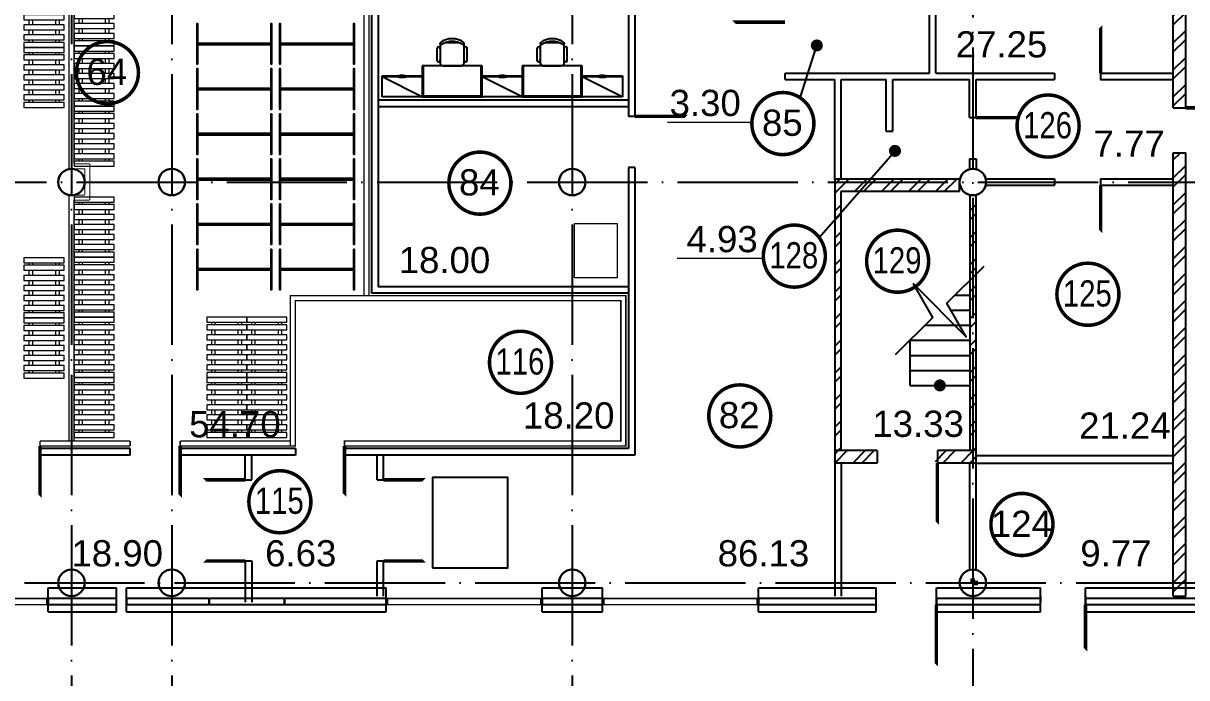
# Model space of a CAD drawing. Extents: x -4497 to 351150, y -50 to 322254.
# Drawn here: x 139805 to 163039, y 108192 to 121256 of the extents above; entities that cross this region are included whole.
import ezdxf
from ezdxf.enums import TextEntityAlignment as Align

# ---------------------------------------------------------------- set-up
doc = ezdxf.new("R2010")
doc.units = 0
doc.header["$LTSCALE"] = 100
doc.linetypes.add('ACAD_ISO04W100', pattern=[30, 24, -3, 0, -3])
doc.layers.get('0').update_dxf_attribs({"linetype": 'CONTINUOUS'})
for name, color, linetype in [('axis', 40, 'CONTINUOUS'), ('brick', 12, 'CONTINUOUS'), ('COLON', 5, 'CONTINUOUS'), ('COOL', 4, 'CONTINUOUS'), ('DOORS', 8, 'CONTINUOUS'), ('DRAW', 255, 'CONTINUOUS'), ('EEE', 7, 'CONTINUOUS'), ('furn', 54, 'CONTINUOUS'), ('furn2', 252, 'CONTINUOUS'), ('GKL', 5, 'CONTINUOUS'), ('Glass', 4, 'CONTINUOUS'), ('production', 30, 'CONTINUOUS'), ('S', 2, 'CONTINUOUS'), ('SENDVICH', 2, 'CONTINUOUS'), ('WALL', 7, 'CONTINUOUS')]:
    doc.layers.add(name, color=color, linetype=linetype)
doc.layers.add('MONOLIT', color=7, linetype='CONTINUOUS', true_color=0x691639)
doc.layers.add('OBORUD', color=7, linetype='CONTINUOUS', true_color=0x83639d)
doc.layers.add('refr', color=150, linetype='CONTINUOUS', lineweight=15)
doc.styles.add('ARIEL-17.5', font='arial.ttf', dxfattribs={"height": 15})
doc.styles.add('GENERATED_STYLE_1', font='arial.ttf')
pattern_1 = [(45, (4446.9, 441176.72), (-269.4077, 269.4077), []), (45, (4626.5, 441176.72), (-269.4077, 269.4077), [])]
pattern_2 = [(45, (-2823.42, 92669), (-269.4077, 269.4077), []), (45, (-2643.82, 92669), (-269.4077, 269.4077), [])]

# ---------------------------------------------------------------- blocks, each defined once
blk = doc.blocks.new('Pallete 120-80')
at = {"layer": 'furn2', "color": 0, "linetype": 'ByBlock', "lineweight": 0, "ltscale": 1000}
for p, q in [((-50, 757), (-50, -43)), ((50, 757), (-50, 757)), ((50, -43), (50, 757)), ((100, 757), (100, -43)), ((200, 757), (100, 757)), ((200, -43), (200, 757)), ((300, 757), (300, -43)), ((400, 757), (300, 757)), ((400, -43), (400, 757)), ((500, 757), (500, -43)), ((600, 757), (500, 757)), ((600, -43), (600, 757)), ((700, 757), (700, -43)), ((800, 757), (700, 757)), ((800, -43), (800, 757)), ((900, 757), (900, -43)), ((1000, 757), (900, 757)), ((1000, -43), (1000, 757)), ((1050, 757), (1050, -43)), ((1150, 757), (1050, 757)), ((1150, -43), (1150, 757)), ((100, 657), (50, 657)), ((100, 587), (50, 587)), ((300, 657), (200, 657)), ((300, 587), (200, 587)), ((500, 657), (400, 657)), ((500, 587), (400, 587)), ((700, 657), (600, 657)), ((700, 587), (600, 587)), ((900, 657), (800, 657)), ((900, 587), (800, 587)), ((1050, 657), (1000, 657)), ((1050, 587), (1000, 587)), ((100, 127), (50, 127)), ((100, 57), (50, 57)), ((300, 127), (200, 127)), ((300, 57), (200, 57)), ((500, 127), (400, 127)), ((500, 57), (400, 57)), ((700, 127), (600, 127)), ((700, 57), (600, 57)), ((900, 127), (800, 127)), ((900, 57), (800, 57)), ((1050, 127), (1000, 127)), ((1050, 57), (1000, 57)), ((-50, -43), (50, -43)), ((100, -43), (200, -43)), ((300, -43), (400, -43)), ((500, -43), (600, -43)), ((700, -43), (800, -43)), ((900, -43), (1000, -43)), ((1050, -43), (1150, -43))]:
    blk.add_line(p, q, dxfattribs=at)
blk = doc.blocks.new('Вішала для м’яса')
at = {"layer": 'production'}
blk.add_lwpolyline([(30, 15), (30, 500), (0, 500), (0, -500), (30, -500), (30, -15), (1970, -15), (1970, -500), (2000, -500), (2000, 500), (1970, 500), (1970, 15), (30, 15)], dxfattribs=at)
blk = doc.blocks.new('1200х600')
at = {"layer": 'furn'}
for p, q in [((0, 0), (1200, 0)), ((0, -620), (0, 0)), ((20, -620), (20, 0)), ((1180, 0), (1180, -620)), ((1200, 0), (1200, -620)), ((1200, -600), (0, -600)), ((1200, -620), (0, -620))]:
    blk.add_line(p, q, dxfattribs=at)
blk = doc.blocks.new('CHAIR7')
for p, q in [((20, 12), (3, 12)), ((5.1, 15), (17.9, 15)), ((0, 9), (0, -9)), ((23, -7.4), (23, 7.4)), ((3, -12), (20, -12)), ((5.1, -15), (17.9, -15))]:
    blk.add_line(p, q)
for centre, radius, start, end in [((3, 9), 3, 90, 180), ((5.6, 13.5), 1.56, 73.7398, 286.2602), ((17.4, 13.5), 1.56, 253.7398, 106.2602), ((20, 9), 3, 62.4156, 90), ((22.3, 11.1), 1.1, 53.3099, 212.0274), ((7, 0), 20, 323.1301, 36.8699), ((4.8, 0), 19.6, 327.5758, 32.4242), ((3, -9), 3, 180, 270), ((22.3, -11.1), 1.1, 147.9726, 306.6901), ((5.6, -13.5), 1.56, 73.7398, 286.2602), ((17.4, -13.5), 1.56, 253.7398, 106.2602), ((20, -9), 3, 270, 297.5844)]:
    blk.add_arc(centre, radius, start, end)
blk = doc.blocks.new('box95-45')
at = {"layer": 'furn'}
for p, q in [((781, 400), (-19, 400)), ((-19, 400), (-19, -20)), ((-17, 376), (781, 376)), ((-17, -19), (781, 376)), ((781, -20), (781, 400)), ((-19, -20), (781, -20))]:
    blk.add_line(p, q, dxfattribs=at)
blk.add_ellipse((380, 388), major_axis=(74.3, 0), ratio=0.260869, dxfattribs=at)
blk = doc.blocks.new('A$C125E3969')
at = {"layer": 'furn', "lineweight": 60}
for q in [(122000, 86), (122099, 0)]:
    blk.add_line((122000, 0), q, dxfattribs=at)
at = {"layer": 'furn2', "color": 0, "lineweight": 0, "elevation": -14}
blk.add_lwpolyline([(114047, 7169), (114897, 7169), (114897, 6089), (114047, 6089), (114047, 7169)], dxfattribs=at)
at = {"layer": 'production', "color": 0, "lineweight": 0, "elevation": 0}
blk.add_lwpolyline([(111210, 300), (112710, 300), (112710, 2100), (111210, 2100)], close=True, dxfattribs=at)
at = {"layer": 'furn', "xscale": 20, "yscale": 20, "zscale": 20, "rotation": 90}
for p in [(111600, 10321, 0), (113600, 10321, 0)]:
    blk.add_blockref('CHAIR7', p, dxfattribs=at)
at = {"layer": 'furn', "xscale": -1}
for name, p in [('1200х600', (112200, 10321, 0)), ('1200х600', (114200, 10321, 0)), ('box95-45', (110981, 9721, 0)), ('box95-45', (112981, 9721, 0)), ('box95-45', (114981, 9721, 0))]:
    blk.add_blockref(name, p, dxfattribs=at)
at = {"layer": 'furn2'}
for p, rotation in [((103807, 10738), 90), ((104093, 11865), 270), ((103807, 9538), 90), ((104093, 10665), 270), ((104093, 9465), 270), ((104093, 7650), 270), ((103807, 5337), 90), ((104093, 6450), 270), ((103807, 4137), 90), ((104093, 5250), 270), ((106743, 5250), 270), ((107543, 5250), 270), ((104093, 4050), 270), ((106743, 4050), 270), ((107543, 4050), 270)]:
    blk.add_blockref('Pallete 120-80', p, dxfattribs=dict(at, rotation=rotation))
at = {"layer": 'production', "color": 94, "lineweight": 0, "xscale": 0.75, "yscale": 0.7999999998137355}
for p in [(106500, 10756), (108150, 10756), (106500, 9856), (108150, 9856), (106500, 8956), (108150, 8956), (106500, 8056), (108150, 8056), (106500, 7156), (108150, 7156), (106500, 6256), (108150, 6256)]:
    blk.add_blockref('Вішала для м’яса', p, dxfattribs=at)
at = {"layer": 'refr', "color": 5, "lineweight": 0, "style": 'GENERATED_STYLE_1'}
for p in [(31750, 11184, 0), (26627, 8259, 0), (27247, 8259, 0)]:
    blk.add_attdef('txt', text='', height=120, dxfattribs=at).set_placement(p, align=Align.BOTTOM_LEFT)

msp = doc.modelspace()

# ---------------------------------------------------------------- hatches: boundary and pattern name
at = {"layer": 'DRAW'}
h = msp.add_hatch(dxfattribs=at)
h.set_pattern_fill('ANSI32,_O', color=256, scale=40)
h.set_pattern_definition(pattern_2)
h.paths.add_polyline_path([(162769.3, 119565.2), (163019.3, 119565.2), (163019.3, 157962.2), (162769.3, 157962.2), (162769.3, 119565.2)])
h = msp.add_hatch(dxfattribs=at)
h.set_pattern_fill('ANSI32,_O', color=256, scale=40)
h.set_pattern_definition(pattern_2)
h.paths.add_polyline_path([(162769.3, 118665.2), (162769.3, 113927.2), (162769.3, 109822.2), (163019.3, 109822.2), (163019.3, 113927.2), (163019.3, 118665.2)])
h = msp.add_hatch(dxfattribs=at)
h.set_pattern_fill('ANSI32,_O', color=256, scale=40)
h.set_pattern_definition(pattern_1)
h.paths.add_polyline_path([(156009.3, 118147.2), (158504.3, 118147.2), (158504.3, 118087.2), (158504.3, 117897.2), (156129.3, 117897.2), (156129.3, 113927.2), (156009.3, 113927.2)])
h.paths.add_polyline_path([(158829.3, 112477.2), (158019.3, 112477.2), (158019.3, 112727.2), (158709.3, 112727.2), (158829.3, 112727.2)])
h.paths.add_polyline_path([(156819.3, 112477.2), (156009.3, 112477.2), (156009.3, 112727.2), (156819.3, 112727.2)])
h = msp.add_hatch(dxfattribs=at)
h.set_pattern_fill('ANSI32,_O', color=256, scale=40)
h.set_pattern_definition(pattern_1)
h.paths.add_polyline_path([(158769.3, 112727.2), (158769.3, 116187.2), (158709.3, 116127.2), (158709.3, 112727.2), (158769.3, 112727.2)])
h.paths.add_polyline_path([(158829.3, 112727.2), (158829.3, 116247.2), (158769.3, 116187.2), (158769.3, 112727.2), (158829.3, 112727.2)])
h.paths.add_polyline_path([(158769.3, 116187.2), (158769.3, 117822.2), (158709.3, 117822.2), (158709.3, 116127.2), (158769.3, 116187.2)])
h.paths.add_polyline_path([(158829.3, 116247.2), (158829.3, 117822.2), (158769.3, 117822.2), (158769.3, 116187.2), (158829.3, 116247.2)])
h = msp.add_hatch(dxfattribs=at)
h.set_pattern_fill('ANSI32,_O', color=256, scale=40)
h.set_pattern_definition(pattern_1)
h.paths.add_polyline_path([(156009.3, 112727.2), (156129.3, 112727.2), (156129.3, 113927.2), (156009.3, 113927.2)])

# ---------------------------------------------------------------- linework, layer by layer
for p, q in [((158409.3, 115827.2), (158709.3, 115827.2)), ((158332.4, 115527.2), (158709.3, 115527.2)), ((157809.3, 115227.2), (158709.3, 115227.2)), ((157509.3, 114927.2), (158709.3, 114927.2)), ((157509.3, 114627.2), (158709.3, 114627.2)), ((157509.3, 114327.2), (158709.3, 114327.2)), ((157509.3, 114027.2), (158709.3, 114027.2))]:
    msp.add_line(p, q)
at = {"flags": 128}
for points in [[(157226.5, 114644.3), (157967.9, 115385.7), (157581.5, 116055), (158637.1, 114999.4), (158250.7, 115668.6), (158992.1, 116410)], [(157509.3, 114927.2), (157509.3, 114027.2)]]:
    msp.add_lwpolyline(points, dxfattribs=at)
msp.add_lwpolyline([(158109.3, 114027.2, 0, 0, 0), (158109.3, 114306.5, 240, 0, 0), (158109.3, 115306.5, 0, 0, 0)], format="xyseb", dxfattribs=at)
at = {"const_width": 120, "flags": 128}
msp.add_lwpolyline([(158049.3, 114027.2, 1), (158169.3, 114027.2, 1)], format="xyb", close=True, dxfattribs=at)
at = {"layer": 'axis', "linetype": 'ACAD_ISO04W100'}
for p, q in [((140769.3, 318243.4), (140769.3, 84615.2)), ((142769.3, 318243.4), (142769.3, 84615.2)), ((150769.3, 318243.4), (150769.3, 84615.2)), ((158769.3, 189772.2), (158769.3, 84615.2)), ((134869.3, 118087.2), (272433.1, 118087.2)), ((-1176.8, 110087.2), (272433.1, 110087.2))]:
    msp.add_line(p, q, dxfattribs=at)
at = {"layer": 'brick'}
for p, q in [((156859.3, 112727.2), (156859.3, 112477.2)), ((158059.3, 112727.2), (158059.3, 112477.2)), ((162769.3, 109822.2), (163019.3, 109822.2))]:
    msp.add_line(p, q, dxfattribs=at)
at = {"layer": 'brick', "linetype": 'Continuous'}
for points in [[(162769.3, 119567.2), (162769.3, 191962.2)], [(163019.3, 119567.2), (163019.3, 157962.2)], [(162769.3, 113927.2), (162769.3, 118667.2)], [(163019.3, 113927.2), (163019.3, 118667.2)], [(162769.3, 109822.2), (162769.3, 113927.2)], [(163019.3, 109822.2), (163019.3, 113927.2)]]:
    msp.add_lwpolyline(points, dxfattribs=at)
at = {"layer": 'brick', "flags": 128}
for points in [[(162769.3, 119567.2), (163019.3, 119567.2)], [(162769.3, 118667.2), (163019.3, 118667.2)], [(156009.3, 118147.2), (156009.3, 112727.2)], [(158504.3, 118147.2), (156009.3, 118147.2)], [(158504.3, 117897.2), (158504.3, 118147.2)], [(156129.3, 117897.2), (156129.3, 112727.2)], [(158504.3, 117897.2), (156129.3, 117897.2)], [(158709.3, 117822.2), (158709.3, 112727.2)], [(158709.3, 117822.2), (158829.3, 117822.2)], [(158829.3, 117822.2), (158829.3, 112727.2)], [(156009.3, 112727.2), (156009.3, 112477.2)], [(156859.3, 112727.2), (156009.3, 112727.2)], [(158829.3, 112727.2), (158059.3, 112727.2)], [(158829.3, 112727.2), (158829.3, 112477.2)], [(156859.3, 112477.2), (156009.3, 112477.2)], [(158829.3, 112477.2), (158059.3, 112477.2)]]:
    msp.add_lwpolyline(points, dxfattribs=at)
at = {"layer": 'COLON', "lineweight": 30}
for points in [[(140504.3, 118087.2, 1), (141034.3, 118087.2, 1)], [(142504.3, 118087.2, 1), (143034.3, 118087.2, 1)], [(150504.3, 118087.2, 1), (151034.3, 118087.2, 1)], [(158504.3, 118087.2, 1), (159034.3, 118087.2, 1)], [(140504.3, 110087.2, 1), (141034.3, 110087.2, 1)], [(142504.3, 110087.2, 1), (143034.3, 110087.2, 1)], [(150504.3, 110087.2, 1), (151034.3, 110087.2, 1)], [(158504.3, 110087.2, 1), (159034.3, 110087.2, 1)]]:
    msp.add_lwpolyline(points, format="xyb", close=True, dxfattribs=at)
at = {"layer": 'COOL', "flags": 128}
for points, const_width in [([(140719.3, 118352.2), (140719.3, 123142.2)], 29.6), ([(140819.3, 118452.2), (140819.3, 123142.2)], 29.6), ([(140719.3, 118352.2), (141034.3, 118352.2)], 20), ([(140819.3, 118452.2), (141134.3, 118452.2)], 20), ([(141034.3, 117826.9), (141034.3, 118352.2)], 20), ([(141134.3, 117726.9), (141134.3, 118452.2)], 20), ([(140719.3, 112917.2), (140719.3, 117826.9)], 29.6), ([(140719.3, 117826.9), (141034.3, 117826.9)], 20), ([(140819.3, 112917.2), (140819.3, 117726.9)], 29.6), ([(140819.3, 117726.9), (141134.3, 117726.9)], 20)]:
    msp.add_lwpolyline(points, dxfattribs=dict(at, const_width=const_width))
for points in [[(146609.3, 115817.2, 29.6, 29.6, 0), (146609.3, 123142.2, 0, 0, 0)], [(146709.3, 115817.2, 29.6, 29.6, 0), (146709.3, 123242.2, 0, 0, 0)], [(146219.3, 112817.2, 29.6, 29.6, 0), (146219.3, 112917.2, 29.6, 29.6, 0), (151739.3, 112917.2, 29.6, 29.6, 0), (151739.3, 115717.2, 29.6, 29.6, 0), (145239.3, 115717.2, 29.6, 29.6, 0), (145239.3, 112817.2, 29.6, 29.6, 0), (145139.3, 112817.2, 29.6, 29.6, 0), (145139.3, 115817.2, 29.6, 29.6, 0), (151839.3, 115817.2, 29.6, 29.6, 0), (151839.3, 112817.2, 29.6, 29.6, 0), (146219.3, 112817.2, 29.6, 29.6, 0)], [(141939.3, 112917.2, 29.6, 29.6, 0), (140139.3, 112917.2, 0, 0, 0)], [(140139.3, 112917.2, 29.6, 29.6, 0), (140139.3, 112817.2, 0, 0, 0)], [(141939.3, 112917.2, 29.6, 29.6, 0), (141939.3, 112817.2, 0, 0, 0)], [(145139.3, 112917.2, 29.6, 29.6, 0), (142939.3, 112917.2, 0, 0, 0)], [(142939.3, 112917.2, 29.6, 29.6, 0), (142939.3, 112817.2, 0, 0, 0)], [(140139.3, 112817.2, 70, 70, 0), (140139.3, 111817.2, 0, 0, 0), (139139.3, 112817.2, 0, 0, 0)], [(141939.3, 112817.2, 29.6, 29.6, 0), (140139.3, 112817.2, 0, 0, 0)], [(142939.3, 112817.2, 70, 70, 0), (142939.3, 111817.2, 0, 0, 0), (141939.3, 112817.2, 0, 0, 0)], [(145139.3, 112817.2, 29.6, 29.6, 0), (142939.3, 112817.2, 0, 0, 0)], [(146219.3, 112817.2, 70, 70, 0), (146219.3, 111837.2, 0, 0, 0), (145239.3, 112817.2, 0, 0, 0)]]:
    msp.add_lwpolyline(points, format="xyseb", dxfattribs=at)
at = {"layer": 'DOORS', "flags": 128}
for points in [[(155016.5, 121279, 70, 70, 0), (153996.5, 121279, 0, 0, 0), (155016.5, 120259, 0, 0, 0)], [(161319.3, 120262.2, 70, 70, 0), (161319.3, 121182.2, 0, 0, 0), (160399.3, 120262.2, 0, 0, 0)], [(158834.3, 119372.2, 70, 70, 0), (159654.3, 119372.2, 0, 0, 0), (158834.3, 118552.2, 0, 0, 0)], [(161319.3, 118022.2, 70, 70, 0), (161319.3, 117102.2, 0, 0, 0), (160399.3, 118022.2, 0, 0, 0)], [(158059.3, 112477.2, 70, 70, 0), (158059.3, 111277.2, 0, 0, 0), (156859.3, 112477.2, 0, 0, 0)], [(144239.3, 110522.2, 70, 70, 0), (143429.3, 110522.2, 0, 0, 0), (144239.3, 111332.2, 0, 0, 0), (143429.3, 112142.2, 70, 70, 0), (144239.3, 112142.2, 70, 70, 0)], [(146999.3, 110522.2, 70, 70, 0), (147809.3, 110522.2, 0, 0, 0), (146999.3, 111332.2, 0, 0, 0), (147809.3, 112142.2, 70, 70, 0), (146999.3, 112142.2, 70, 70, 0)], [(158039.3, 109652.2, 70, 70, 0), (158039.3, 108452.2, 0, 0, 0), (156839.3, 109652.2, 0, 0, 0)], [(161019.3, 109652.2, 70, 70, 0), (161019.3, 108752.2, 0, 0, 0), (160119.3, 109652.2, 0, 0, 0)]]:
    msp.add_lwpolyline(points, format="xyseb", dxfattribs=at)
at = {"layer": 'DOORS', "elevation": 0, "flags": 128}
msp.add_lwpolyline([(152019.3, 119397.3, 70, 70, 0), (153039.3, 119397.3, 0, 0, 0), (152019.3, 118377.3, 0, 0, 0)], format="xyseb", dxfattribs=at)
at = {"layer": 'DOORS', "color": 1, "flags": 128}
msp.add_lwpolyline([(163019.3, 119567.2, 70, 70, 0), (163919.3, 119567.2, 0, 0, 0), (163019.3, 118667.2, 0, 0, 0)], format="xyseb", dxfattribs=at)
at = {"layer": 'DOORS'}
for points in [[(137214.3, 109652.2, 29.6, 29.6, 0), (140274.3, 109652.2, 29.6, 29.6, 0), (140274.3, 109772.2, 29.6, 29.6, 0), (137214.3, 109772.2, 29.6, 29.6, 0)], [(147079.3, 109652.1, 29.6, 29.6, 0), (150139.3, 109652.1, 29.6, 29.6, 0), (150139.3, 109772.1, 29.6, 29.6, 0), (147079.3, 109772.1, 29.6, 29.6, 0)], [(151399.3, 109652.1, 29.6, 29.6, 0), (154459.3, 109652.1, 29.6, 29.6, 0), (154459.3, 109772.1, 29.6, 29.6, 0), (151399.3, 109772.1, 29.6, 29.6, 0)]]:
    msp.add_lwpolyline(points, format="xyseb", close=True, dxfattribs=at)
at = {"layer": 'EEE', "linetype": 'Continuous'}
for p, q in [((155320.3, 119766.4), (155652.4, 120812.5)), ((155695.7, 116973.5), (157220.4, 118717))]:
    msp.add_line(p, q, dxfattribs=at)
at = {"layer": 'EEE', "linetype": 'Continuous', "const_width": 70, "elevation": -0.2}
for points in [[(140866.1, 120270.5, 1), (142105.3, 120270.5, 1)], [(154354.9, 119253.8, 1), (155594.1, 119253.8, 1)], [(159651.1, 119204.1, 1), (160890.3, 119204.1, 1)], [(148304.5, 118064.4, 1), (149543.6, 118064.4, 1)], [(160446.1, 115847.1, 1), (161685.3, 115847.1, 1)], [(149115.2, 114488.3, 1), (150354.3, 114488.3, 1)], [(144310.2, 111704.7, 1), (145549.3, 111704.7, 1)]]:
    msp.add_lwpolyline(points, format="xyb", close=True, dxfattribs=at)
at = {"layer": 'EEE', "linetype": 'Continuous', "const_width": 120, "flags": 128}
for points in [[(155592.4, 120812.5, 1), (155712.4, 120812.5, 1)], [(157153.2, 118708.4, 1), (157273.2, 118708.4, 1)]]:
    msp.add_lwpolyline(points, format="xyb", close=True, dxfattribs=at)
at = {"layer": 'EEE', "linetype": 'Continuous', "const_width": 70}
for points in [[(154583.6, 116608.3, 1), (155822.8, 116608.3, 1)], [(156646.4, 116506.8, 1), (157885.5, 116506.8, 1)], [(153494, 113418.1, 1), (154733.1, 113418.1, 1)], [(159129, 111251.3, 1), (160368.1, 111251.3, 1)]]:
    msp.add_lwpolyline(points, format="xyb", close=True, dxfattribs=at)
at = {"layer": 'GKL'}
for p, q in [((146759.3, 126022.2), (146759.3, 115867.2)), ((158029.3, 120262.2), (158029.3, 126022.2)), ((151889.3, 124268.2), (151889.3, 119397.3, 0)), ((152019.3, 124268.2), (152019.3, 119397.3, 0)), ((157899.3, 120262.2), (157899.3, 123742.2)), ((146889.3, 122292.2), (146889.3, 115997.2)), ((155019.3, 120262.2), (157899.3, 120262.2)), ((155019.3, 120132.2), (155019.3, 120262.2)), ((155019.3, 120132.2), (156009.3, 120132.2)), ((156009.3, 118147.2), (156009.3, 120132.2)), ((156139.3, 118147.2), (156139.3, 120132.2)), ((156139.3, 120132.2), (157039.3, 120132.2)), ((157039.3, 119102.2), (157039.3, 120132.2)), ((157169.3, 119102.2), (157169.3, 120132.2)), ((157169.3, 120132.2), (158704.3, 120132.2)), ((158029.3, 120262.2), (160399.3, 120262.2)), ((158704.3, 119372.2), (158704.3, 120132.2)), ((158834.3, 119372.2), (158834.3, 120132.2)), ((158834.3, 120132.2), (160399.3, 120132.2)), ((160399.3, 120262.2), (160399.3, 120132.2)), ((161319.3, 120262.2), (161319.3, 120132.2)), ((161319.3, 120262.2), (162769.3, 120262.2)), ((161319.3, 120132.2), (162769.3, 120132.2)), ((146889.3, 119727.3, 0), (151889.3, 119727.3, 0)), ((146889.3, 119597.3, 0), (151889.3, 119597.3, 0)), ((152019.3, 119397.3, 0), (151889.3, 119397.3, 0)), ((158704.3, 119372.2), (158834.3, 119372.2)), ((157039.3, 119102.2), (157169.3, 119102.2)), ((158704.3, 118552.2), (158704.3, 118352.2)), ((158704.3, 118552.2), (158834.3, 118552.2)), ((158834.3, 118552.2), (158834.3, 118352.2)), ((152019.3, 118377.3, 0), (151889.3, 118377.3, 0)), ((151889.3, 118377.3, 0), (151889.3, 112767.2)), ((152019.3, 118377.3, 0), (152019.3, 112637.2)), ((158704.3, 118352.2), (158834.3, 118352.2)), ((159026.2, 118152.2), (160399.3, 118152.2)), ((160399.3, 118152.2), (160399.3, 118022.2)), ((161319.3, 118152.2), (162769.3, 118152.2)), ((161319.3, 118152.2), (161319.3, 118022.2)), ((159026.2, 118022.2), (160399.3, 118022.2)), ((161319.3, 118022.2), (162769.3, 118022.2)), ((151889.3, 115997.2), (146889.3, 115997.2)), ((151889.3, 115867.2), (146759.3, 115867.2)), ((140139.3, 112767.2), (140139.3, 112637.2)), ((141939.3, 112637.2), (141939.3, 112767.2)), ((142939.3, 112637.2), (142939.3, 112767.2)), ((145239.3, 112767.2), (145239.3, 112637.2)), ((146219.3, 112767.2), (146219.3, 112637.2)), ((144239.3, 112142.2), (144239.3, 112637.2)), ((144369.3, 112142.2), (144369.3, 112637.2)), ((146869.3, 112142.2), (146869.3, 112637.2)), ((146999.3, 112142.2), (146999.3, 112637.2)), ((144239.3, 112142.2), (144369.3, 112142.2)), ((146869.3, 112142.2), (146999.3, 112142.2)), ((144239.3, 110522.2), (144369.3, 110522.2)), ((144239.3, 110522.2), (144239.3, 109702.2)), ((144369.3, 110522.2), (144369.3, 109702.2)), ((146869.3, 109822.2), (146869.3, 110522.2)), ((146869.3, 110522.2), (146999.3, 110522.2)), ((146999.3, 109822.2), (146999.3, 110522.2))]:
    msp.add_line(p, q, dxfattribs=at)
at = {"layer": 'GKL', "flags": 128}
for points in [[(141939.3, 112767.2), (140139.3, 112767.2)], [(145239.3, 112767.2), (142939.3, 112767.2)], [(151889.3, 112767.2), (146219.3, 112767.2)], [(141939.3, 112637.2), (140139.3, 112637.2)], [(145239.3, 112637.2), (142939.3, 112637.2)], [(152019.3, 112637.2), (146219.3, 112637.2)], [(156009.3, 112477.2), (156009.3, 109822.2)], [(156139.3, 112477.2), (156139.3, 109822.2)], [(158699.3, 112477.2), (158699.3, 110342.8)], [(158829.3, 112627.2), (162769.3, 112627.2)], [(158829.3, 112477.2), (162769.3, 112477.2)], [(158829.3, 112477.2), (158829.3, 110345.3)], [(158699.3, 109831.6), (158699.3, 109822.2)], [(158829.3, 109829.1), (158829.3, 109822.2)]]:
    msp.add_lwpolyline(points, dxfattribs=at)
at = {"layer": 'Glass'}
msp.add_lwpolyline([(143519.3, 109652.2), (145019.3, 109652.2), (145019.3, 109772.2), (143519.3, 109772.2)], close=True, dxfattribs=at)
at = {"layer": 'MONOLIT'}
for p, q in [((140304.3, 109507.2), (140304.3, 109987.2)), ((141668.9, 109507.2), (141668.9, 109987.2)), ((141868.9, 109507.2), (141868.9, 109987.2)), ((147049.3, 109507.2), (147049.3, 109987.2)), ((150169.3, 109507.1), (150169.3, 109987.1)), ((151369.3, 109507.2), (151369.3, 109987.2)), ((154489.3, 109507.2), (154489.3, 109987.2)), ((156839.3, 109507.2), (156839.3, 109987.2)), ((158039.3, 109507.2), (158039.3, 109987.2)), ((160119.3, 109507.2), (160119.3, 109987.2)), ((161019.3, 109507.2), (161019.3, 109987.2))]:
    msp.add_line(p, q, dxfattribs=at)
for points in [[(140304.3, 109987.2), (141668.9, 109987.2)], [(141868.9, 109987.2), (147049.3, 109987.2)], [(150169.3, 109987.1), (151369.3, 109987.2)], [(154489.3, 109987.2), (156839.3, 109987.2)], [(158039.3, 109987.2), (160119.3, 109987.2)], [(161019.3, 109987.2), (163729.3, 109987.2)], [(140304.3, 109507.2), (141668.9, 109507.2)], [(141868.9, 109507.2), (147049.3, 109507.2)], [(150169.3, 109507.1), (151369.3, 109507.2)], [(154489.3, 109507.2), (156839.3, 109507.2)], [(158039.3, 109507.2), (160119.3, 109507.2)], [(161019.3, 109507.2), (163729.3, 109507.2)]]:
    msp.add_lwpolyline(points, dxfattribs=at)
at = {"layer": 'S', "linetype": 'Continuous', "lineweight": 20}
for p, q in [((154337.4, 119278.4), (152672.3, 119278.4)), ((154596.8, 116561.6), (152866, 116561.6))]:
    msp.add_line(p, q, dxfattribs=at)
at = {"layer": 'SENDVICH'}
for points in [[(140304.3, 109652.2), (141668.9, 109652.2), (141668.9, 109772.2), (140304.3, 109772.2)], [(141868.9, 109652.2), (143519.3, 109652.2), (143519.3, 109772.2), (141868.9, 109772.2)], [(145019.3, 109652.2), (147049.3, 109652.2), (147049.3, 109772.2), (145019.3, 109772.2)], [(150169.3, 109652.1), (151369.3, 109652.2), (151369.3, 109772.2), (150169.3, 109772.1)], [(154489.3, 109652.2), (156839.3, 109652.2), (156839.3, 109772.2), (154489.3, 109772.2)], [(158039.3, 109652.2), (160119.3, 109652.2), (160119.3, 109772.2), (158039.3, 109772.2)], [(161019.3, 109652.2), (163729.3, 109652.2), (163729.3, 109772.2), (161019.3, 109772.2)]]:
    msp.add_lwpolyline(points, close=True, dxfattribs=at)
at = {"layer": 'WALL'}
msp.add_line((158694.3, 109537.2), (158694.3, 109537.2), dxfattribs=at)
at = {"layer": 'WALL', "elevation": 0}
msp.add_lwpolyline([(147979.3, 110387.2), (149479.3, 110387.2), (149479.3, 112187.2), (147979.3, 112187.2)], close=True, dxfattribs=at)
at = {"layer": 'WALL', "flags": 128}
for points in [[(160119.3, 109822.2), (160119.3, 109702.2)], [(161019.3, 109822.2), (161019.3, 109702.2)]]:
    msp.add_lwpolyline(points, dxfattribs=at)

# ---------------------------------------------------------------- block references
at = {"layer": 'OBORUD'}
msp.add_blockref('A$C125E3969', (36769.3, 110087.2), dxfattribs=at)

# ---------------------------------------------------------------- texts
at = {"layer": 'EEE', "linetype": 'Continuous', "style": 'ARIEL-17.5'}
for s, p in [('64', (141474.5, 120287.3, -0.2)), ('85', (154963.3, 119270.6, -0.2)), ('84', (148912.9, 118081.1, -0.2)), ('82', (154102.4, 113434.9)), ('124', (159737.4, 111268))]:
    msp.add_text(s, height=523.25, dxfattribs=at).set_placement(p, align=Align.MIDDLE)
at = {"layer": 'EEE', "linetype": 'Continuous', "style": 'ARIEL-17.5', "width": 0.8}
for s, p in [('126', (160259.5, 119220.9, -0.2)), ('128', (155192, 116625)), ('129', (157254.8, 116523.5)), ('125', (161054.5, 115863.8, -0.2)), ('116', (149723.6, 114505, -0.2)), ('115', (144918.6, 111721.4, -0.2))]:
    msp.add_text(s, height=523.25, dxfattribs=at).set_placement(p, align=Align.MIDDLE)
at = {"layer": 'S', "linetype": 'Continuous', "lineweight": 20, "style": 'ARIEL-17.5'}
for s, p in [('27.25', (159340.6, 120574.1)), ('3.30', (153423, 119404)), ('7.77', (161888.1, 118590.2)), ('4.93', (153761.2, 116685.9)), ('18.00', (148217.4, 116268.1)), ('18.20', (150697.4, 113165.7)), ('54.70', (144031.6, 112990.4)), ('13.33', (157675, 112999.5)), ('21.24', (161804.5, 112963.4)), ('18.90', (141681.6, 110414.5)), ('6.63', (145346.5, 110414.5)), ('86.13', (154587.1, 110414.5)), ('9.77', (161625.8, 110414.5))]:
    msp.add_text(s, height=523.25, dxfattribs=at).set_placement(p, align=Align.CENTER)

doc.saveas('drawing.dxf')
